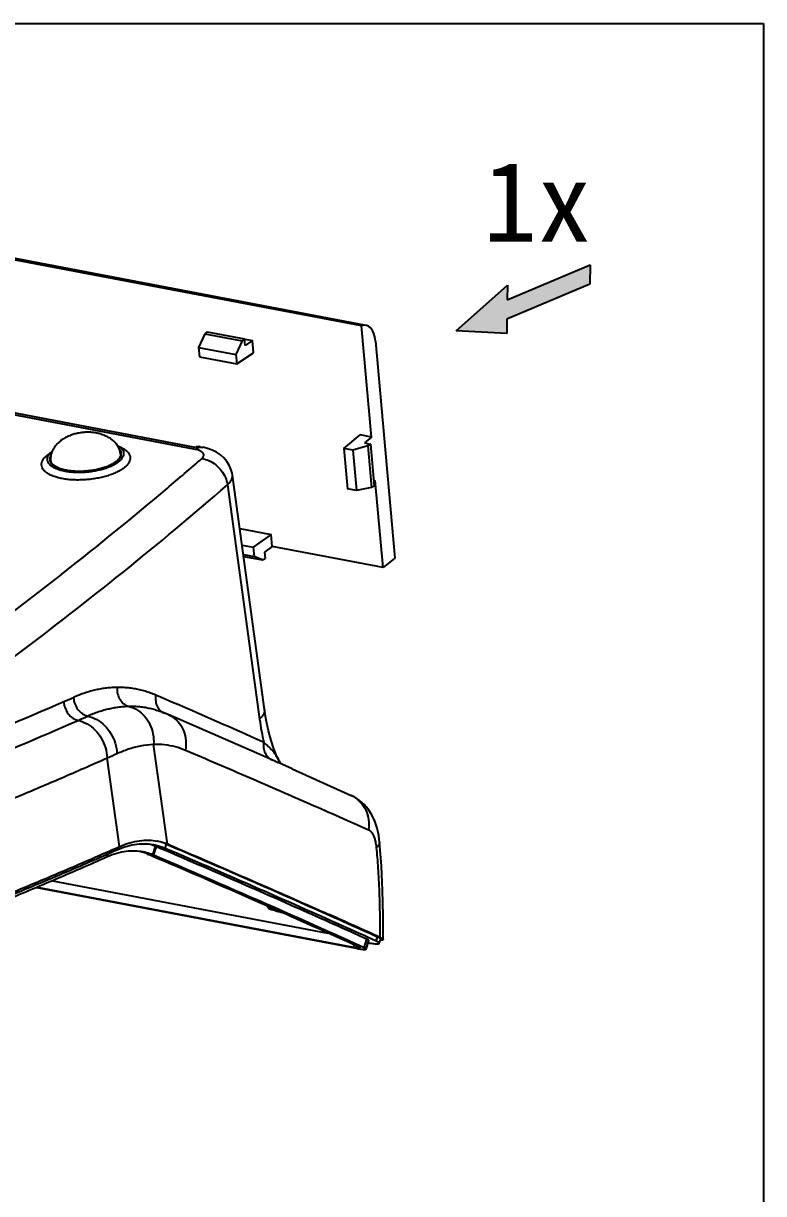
# Model space of a CAD drawing. Header units: millimetres. Extents: x -2947 to 97, y -3022 to 322.
# Drawn here: x -1244.1 to -1160.9, y -1821 to -1689.4 of the extents above; entities that cross this region are included whole.
import ezdxf
from ezdxf.enums import TextEntityAlignment as Align

# ---------------------------------------------------------------- set-up
doc = ezdxf.new("R2010")
doc.units = ezdxf.units.MM
doc.layers.get('0').update_dxf_attribs({"linetype": 'CONTINUOUS'})
doc.layers.get('Defpoints').update_dxf_attribs({"linetype": 'CONTINUOUS'})
doc.layers.add('text', color=212, linetype='CONTINUOUS', lineweight=20)
doc.styles.add('zeng', font='SIMHEI.TTF')

msp = doc.modelspace()

# ---------------------------------------------------------------- hatches: boundary and pattern name
msp.add_hatch(color=14).paths.add_polyline_path([(-1189.792164531314, -1724.261621686142), (-1189.770570693819, -1722.626021432368), (-1180.44982119782, -1718.717480422637), (-1180.421029414516, -1716.536680084281), (-1189.741778910493, -1720.445221094004), (-1189.720185072998, -1718.80962084023), (-1195.473359748339, -1723.933052052627), (-1189.792164531314, -1724.261621686142)], is_closed=False)

# ---------------------------------------------------------------- linework, layer by layer
at = {"color": 7}
for p, q in [((-1206.12425044997, -1723.403624652878), (-1277.63842715417, -1709.802608587178)), ((-1205.59448125327, -1723.333039127278), (-1277.10030680267, -1709.733611336678)), ((-1189.741778910493, -1720.445221094004), (-1180.421029414516, -1716.536680084281)), ((-1180.421029414516, -1716.536680084281), (-1180.44982119782, -1718.717480422637)), ((-1195.473359748339, -1723.933052052627), (-1189.720185072998, -1718.80962084023)), ((-1180.44982119782, -1718.717480422637), (-1189.770570693819, -1722.626021432368)), ((-1189.720185072998, -1718.80962084023), (-1189.741778910493, -1720.445221094004)), ((-1224.76554900517, -1737.272935500078), (-1296.94250377347, -1723.545868132178)), ((-1224.82635213687, -1737.052969206678), (-1296.34052884117, -1723.451953140878)), ((-1205.00382877317, -1735.894629811578), (-1206.12425044997, -1723.403624652878)), ((-1189.770570693819, -1722.626021432368), (-1189.792164531314, -1724.261621686142)), ((-1223.72439277767, -1724.276770300178), (-1224.44047950517, -1725.814178715678)), ((-1223.45935131067, -1724.058017621978), (-1223.72439277767, -1724.276770300178)), ((-1223.72439277767, -1724.276770300178), (-1219.51767650097, -1725.076830068778)), ((-1223.45935131067, -1724.058017621978), (-1219.25263503397, -1724.858077390578)), ((-1219.25263503397, -1724.858077390578), (-1219.51767650097, -1725.076830068778)), ((-1219.18756334277, -1725.583528215978), (-1219.25263503397, -1724.858077390578)), ((-1219.25059503377, -1724.880820304278), (-1218.38178403627, -1725.046056245978)), ((-1189.792164531314, -1724.261621686142), (-1195.473359748339, -1723.933052052627)), ((-1224.44047950517, -1725.814178715678), (-1220.23376322837, -1726.614238484278)), ((-1224.44047950517, -1725.814178715678), (-1224.34656823717, -1726.861147152878)), ((-1219.51767650097, -1725.076830068778), (-1220.23376322837, -1726.614238484278)), ((-1218.38178403627, -1725.046056245978), (-1219.18756334277, -1725.583528215978)), ((-1218.25970024507, -1726.407105658178), (-1218.38178403627, -1725.046056245978)), ((-1204.55879347897, -1725.108967500878), (-1202.36972500627, -1749.513766292978)), ((-1224.34656823717, -1726.861147152878), (-1220.13985196047, -1727.661206921478)), ((-1220.23376322837, -1726.614238484278), (-1220.13985196047, -1727.661206921478)), ((-1220.13985196047, -1727.661206921478), (-1218.25970024507, -1726.407105658178)), ((-1208.10573266327, -1737.188809737178), (-1206.26586095577, -1735.654608590878)), ((-1205.00382877317, -1735.894629811578), (-1206.26586095577, -1735.654608590878)), ((-1205.00382877317, -1735.894629811578), (-1205.79234521917, -1736.552144588578)), ((-1205.79234521917, -1736.552144588578), (-1205.11927061497, -1736.680154151578)), ((-1205.11927061497, -1736.680154151578), (-1205.40635854767, -1736.894713894178)), ((-1205.11927061497, -1736.680154151578), (-1204.69552123087, -1741.404318144078)), ((-1233.21372805877, -1737.796273622678), (-1233.19315727777, -1737.984895577078)), ((-1224.28000375877, -1736.985536814078), (-1223.96082631087, -1737.046240013578)), ((-1223.41767018617, -1737.177054119278), (-1223.96082963697, -1737.046257411078)), ((-1222.88583757017, -1737.366980065278), (-1223.41767018617, -1737.177054119278)), ((-1222.40948153197, -1737.603855822378), (-1222.88583757017, -1737.366980065278)), ((-1221.97701527737, -1737.892112478178), (-1222.40948153197, -1737.603855822378)), ((-1221.58893273847, -1738.234417448378), (-1221.97701527737, -1737.892112478178)), ((-1207.08515528307, -1737.382909564478), (-1208.10573266327, -1737.188809737178)), ((-1208.10573266327, -1737.188809737178), (-1207.69903459337, -1741.722877396078)), ((-1205.40635854767, -1736.894713894178), (-1207.08515528307, -1737.382909564478)), ((-1207.08515528307, -1737.382909564478), (-1206.67845721317, -1741.916977223278)), ((-1205.40635854767, -1736.894713894178), (-1204.98687199217, -1741.571353803278)), ((-1241.06450561787, -1738.500474865478), (-1241.05146670767, -1738.685674084878)), ((-1221.25610155087, -1738.624720088378), (-1221.58893273847, -1738.234417448378)), ((-1220.98770094847, -1739.052101195478), (-1221.25610155087, -1738.624720088378)), ((-1220.78876455137, -1739.503923839779), (-1220.98770094847, -1739.052101195478)), ((-1220.66074980797, -1739.965988272978), (-1220.78876455137, -1739.503923839779)), ((-1220.62599563757, -1740.171484184678), (-1220.66074980797, -1739.965988272978)), ((-1217.01019497427, -1766.521732667178), (-1220.62591847227, -1740.171746005778)), ((-1221.18916587217, -1741.265307624578), (-1217.57628972747, -1767.597995504178)), ((-1206.67845721317, -1741.916977223278), (-1207.69903459337, -1741.722877396078)), ((-1204.98687199217, -1741.571353803278), (-1206.67845721317, -1741.916977223278)), ((-1204.69552123087, -1741.404318144078), (-1204.98687199217, -1741.571353803278)), ((-1204.56729090347, -1740.761366054378), (-1204.74306104457, -1740.874321206678)), ((-1203.68747504957, -1750.569980611878), (-1204.56729090347, -1740.761366054378)), ((-1219.80323358547, -1746.167153510578), (-1216.27538241017, -1746.838102443078)), ((-1216.27538241017, -1746.838102443078), (-1218.28997629287, -1748.284519541478)), ((-1216.15329861907, -1748.199151855178), (-1216.27538241017, -1746.838102443078)), ((-1219.54545484307, -1748.045744731778), (-1218.28997629287, -1748.284519541478)), ((-1218.28997629287, -1748.284519541478), (-1218.19606502497, -1749.331487978678)), ((-1216.15329861907, -1748.199151855178), (-1217.01669599737, -1748.819044897378)), ((-1203.68747504957, -1750.569980611878), (-1216.15329861907, -1748.199151855178)), ((-1219.40045749117, -1749.102429041878), (-1218.19606502497, -1749.331487978678)), ((-1219.37245032457, -1749.306534379778), (-1217.24297506747, -1749.711531381978)), ((-1217.24297506747, -1749.711531381978), (-1218.19606502497, -1749.331487978678)), ((-1217.24297506747, -1749.711531381978), (-1216.95162430617, -1749.544495722778)), ((-1217.01669599737, -1748.819044897378), (-1216.95162430617, -1749.544495722778)), ((-1202.36972500627, -1749.513766292978), (-1203.68747504957, -1750.569980611878)), ((-1229.26785688307, -1766.584460674278), (-1229.26809337607, -1766.584390926378)), ((-1228.52976436657, -1766.827370822378), (-1229.26787266587, -1766.584456019278)), ((-1227.84191650687, -1767.100464804678), (-1228.52976436657, -1766.827370822378)), ((-1216.81625075377, -1767.731891644578), (-1217.01019238847, -1766.521742597578)), ((-1220.79335879167, -1770.161771918578), (-1227.84186516867, -1767.100485684778)), ((-1216.56556361057, -1768.922085131778), (-1216.81625075377, -1767.731891644578)), ((-1216.27701927417, -1770.002284597378), (-1216.56556361057, -1768.922085131778)), ((-1227.93483345367, -1781.649087744978), (-1229.48836751967, -1770.417496263878)), ((-1217.86885510617, -1771.446997899378), (-1220.79335879167, -1770.161771918578)), ((-1215.95994241907, -1770.964007789478), (-1216.27701927417, -1770.002284597378)), ((-1233.33628436557, -1781.934865813878), (-1234.71045053717, -1771.966994685078)), ((-1216.18198869917, -1772.193109207078), (-1217.86885510617, -1771.446997899378)), ((-1215.62514790697, -1771.800307120378), (-1215.95994241907, -1770.964007789478)), ((-1215.44650404977, -1772.187196923578), (-1215.62514790697, -1771.800307120378)), ((-1215.44676047577, -1772.186667949378), (-1215.54119409597, -1771.999891320378)), ((-1215.41518261487, -1772.248308643778), (-1215.44651855677, -1772.187165822478)), ((-1215.36148592807, -1772.339583104478), (-1215.41518261487, -1772.248308643778)), ((-1213.91980306347, -1773.197392172978), (-1215.40433100527, -1772.537324703778)), ((-1215.32275704777, -1772.397030770378), (-1215.36148592807, -1772.339583104478)), ((-1215.32280183967, -1772.397062695878), (-1215.32238121937, -1772.397653361278)), ((-1215.20356232217, -1772.543169495078), (-1215.32238121937, -1772.397653361278)), ((-1215.07298475457, -1772.665819355978), (-1215.20356232217, -1772.543169495078)), ((-1215.00884068787, -1772.713168031078), (-1215.07298475457, -1772.665819355978)), ((-1213.91980306347, -1773.197392172978), (-1207.29238998117, -1776.176031373678)), ((-1206.86512308807, -1776.397251785778), (-1207.29238998117, -1776.176031373678)), ((-1206.32850103807, -1776.762017597078), (-1206.86512308807, -1776.397251785778)), ((-1205.82816623637, -1777.212223448178), (-1206.32850103807, -1776.762017597078)), ((-1205.37378342267, -1777.748117317278), (-1205.82816623637, -1777.212223448178)), ((-1204.97468186777, -1778.368766176278), (-1205.37378342267, -1777.748117317278)), ((-1204.63744143047, -1779.075655193478), (-1204.97468186777, -1778.368766176278)), ((-1204.37080628127, -1779.861866219878), (-1204.63744143047, -1779.075655193478)), ((-1204.18454963177, -1780.693618607578), (-1204.37080628127, -1779.861866219878)), ((-1204.08381151697, -1781.462383226478), (-1204.18454963177, -1780.693618607578)), ((-1204.08381124897, -1781.462261003078), (-1204.08380024217, -1781.462382195378)), ((-1203.87914250357, -1784.107899578178), (-1204.08381124897, -1781.462261003078)), ((-1233.60852670177, -1782.338528744278), (-1233.58110428877, -1782.041341617478)), ((-1233.60361624997, -1782.336353394178), (-1233.60852670177, -1782.338528744278)), ((-1233.33628436557, -1781.934865813878), (-1233.29045173627, -1781.914555499978)), ((-1230.30324187877, -1782.729547336278), (-1229.58692444577, -1782.868426663778)), ((-1230.20242343627, -1782.771585826678), (-1229.48636740907, -1782.910662892578)), ((-1230.20242343627, -1782.771585826678), (-1230.18169530257, -1782.780450227078)), ((-1230.18169530257, -1782.780450227078), (-1230.07675963697, -1782.825315431178)), ((-1229.58698283137, -1782.868666245178), (-1229.27657637237, -1781.914673382078)), ((-1229.48636740907, -1782.910662892578), (-1229.17158754167, -1781.958712356778)), ((-1229.18518378337, -1781.952900211378), (-1228.18933324727, -1782.142297331878)), ((-1229.18518378337, -1781.952900211378), (-1229.17158754167, -1781.958712356778)), ((-1228.19503839387, -1782.139862620378), (-1228.03765192547, -1781.663882496578)), ((-1228.18933324727, -1782.142297331878), (-1228.19503839407, -1782.139862620278)), ((-1228.03765192547, -1781.663882496578), (-1227.77493892507, -1781.714901060778)), ((-1234.69504361837, -1783.101305089278), (-1234.66714250107, -1782.798927919378)), ((-1234.66957802247, -1783.090024680378), (-1234.69504361837, -1783.101305089278)), ((-1234.66957802247, -1783.090024680378), (-1234.64169206297, -1782.787859351578)), ((-1203.73979793917, -1786.875574731078), (-1203.87914250357, -1784.107899578178)), ((-1242.66630596317, -1786.538222982578), (-1206.73197487917, -1793.372440109378)), ((-1242.56480252367, -1786.495659048778), (-1207.00803210167, -1793.258069297578)), ((-1240.85529531337, -1785.778803027078), (-1209.88549462137, -1791.668834438778)), ((-1203.67372529887, -1789.675513398178), (-1203.73979793917, -1786.875574731078)), ((-1216.67216104207, -1788.722502224278), (-1216.66610056777, -1788.652498075578)), ((-1203.67984061727, -1792.397705778578), (-1203.67372529887, -1789.675513398178)), ((-1206.97818368577, -1792.972049248278), (-1207.00803144477, -1793.258069219778)), ((-1206.29076400327, -1793.302027029778), (-1206.28812393317, -1793.313120927078)), ((-1205.82036353907, -1793.311579912078), (-1205.50358821487, -1792.360506401578)), ((-1205.60580187677, -1793.442275515178), (-1205.28123229517, -1792.496009103378)), ((-1205.60196351827, -1793.465081720078), (-1205.27721491277, -1792.519709297578)), ((-1205.27721876537, -1792.519708338078), (-1205.28123229517, -1792.496009103378)), ((-1204.48089914587, -1792.559125456178), (-1204.32219704887, -1792.083731057078)), ((-1204.12089773917, -1792.815282493778), (-1203.95851921967, -1792.342598917178)), ((-1203.67984374067, -1792.397705009878), (-1203.68186138477, -1792.408871924878)), ((-1205.60206667407, -1793.465056045178), (-1205.60580187677, -1793.442275515178))]:
    msp.add_line(p, q, dxfattribs=at)
for centre, radius, start, end in [((-1239.04456113227, -1740.916110725278), 3.8372510202, 122.4130767224035, 126.0732643728027), ((-1235.19034969177, -1737.986563928878), 1.9858419219, 5.125856915900279, 5.498489989802691), ((-1239.08545489317, -1738.335947766478), 1.9859596261, 184.7527572936976, 185.1253832788059), ((-1480.27335563807, -1443.716646406878), 390.4174919973, 310.2585323834948, 311.0137111063992), ((-1450.04207628387, -1280.102189373278), 529.1834382675, 291.8390441011991, 293.4350016259016), ((-1460.54800725367, -1256.293537717778), 555.2064817901, 293.4525878503975, 293.5759961740993), ((-1227.70766341657, -1765.567160755378), 1.4873463788, 244.1531805118942, 246.8672347505028), ((-1447.36433142317, -1288.682620404778), 522.8324485561, 291.9950505740033, 293.6102684407999), ((-1371.16632348617, -1463.260508685178), 332.3500101566, 293.6277169834999, 293.8336099187005), ((-1307.73927030637, -1608.820305802878), 178.7457675612, 294.1145655333976, 294.500150972501), ((-1213.73187394807, -1771.261800666278), 1.9541182205, 202.1924247697996, 208.3542380060011), ((-1213.70979375277, -1771.250199239578), 1.9790592006, 208.3462250344007, 215.4131738249991), ((-1230.47813973437, -1787.372967912078), 6.2088354002, 66.85453275449815, 76.74179166669563), ((-1230.19697153477, -1787.344054486578), 6.127798535, 68.33617862419898, 79.23310157959808), ((-1232.49749972407, -1788.116471584178), 5.8164946474, 72.12278365690068, 75.59548852470174), ((-1232.51717794527, -1788.177643381978), 5.8807536447, 67.88471107690374, 72.12327391239786), ((-1231.76096604497, -1788.122310985378), 5.6844792315, 74.84237990789894, 79.23237422739794), ((-1232.56527059657, -1788.296694761578), 6.0091493317, 66.84572525070129, 67.88723488119612), ((-1231.80476474587, -1788.280881316178), 5.848985262, 67.71748524739961, 74.83441858389669), ((-1231.58751082817, -1787.555895419778), 6.096155087300001, 69.6627519660956, 74.6894123997974), ((-1231.60845490137, -1787.614458937178), 6.1583469977, 67.74960691079848, 69.6694040493986), ((-1231.66272881477, -1787.747510263978), 6.3020421328, 66.85037264740103, 67.75095230330065), ((-1230.30274337837, -1787.629103535178), 6.4317638531, 66.85752783869893, 68.39789470399953), ((-1736.28219888607, -2967.659078348879), 1288.4389750683, 66.21477069240231, 66.86600854470251), ((-1231.86750283077, -1788.472592641378), 6.0501929328, 66.82359479989934, 67.85594548480059), ((-1733.90089192477, -2963.602009656078), 1283.9260371472, 66.16220308020422, 66.86687521149706), ((-1670.09312248227, -2817.411166362278), 1124.2577968786, 65.64323866869914, 66.12557931999758), ((-1670.95977107467, -2820.790306750878), 1127.8595669242, 65.64374705240023, 66.15481882690007), ((-1653.64228012477, -2784.832864541778), 1089.7551567251, 65.63501138410273, 65.96357085540315)]:
    msp.add_arc(centre, radius, start, end, dxfattribs=at)
for centre, major_axis, ratio, start_param, end_param in [((-1206.14861485667, -1726.281424804678), (0.5518568425, 2.94881523), 0.5123429961, 5.2149047324, 6.61825298), ((-1224.85947912967, -1739.929102834678), (0.5868599159000001, 2.9421275511), 0.5279367592, 0.0046949076, 0.3412931212)]:
    msp.add_ellipse(centre, major_axis=major_axis, ratio=ratio, start_param=start_param, end_param=end_param, dxfattribs=at)
for points, start_tangent, end_tangent in [([(-1233.21364517667, -1737.796281510778), (-1233.23507649007, -1737.639362592678), (-1233.27387061187, -1737.465677979878), (-1233.32853080557, -1737.293734212878), (-1233.39931828537, -1737.123867632078), (-1233.48659777657, -1736.956436445378), (-1233.59080910127, -1736.791894175778), (-1233.71244994297, -1736.630798994578), (-1233.85220807297, -1736.473667026078), (-1234.01079305717, -1736.321226409778), (-1234.18829326687, -1736.174869330378), (-1234.38443943517, -1736.036117171278), (-1234.60167792867, -1735.904809795478), (-1234.84223253317, -1735.781765858178), (-1235.09743925647, -1735.672694602278), (-1235.35485161947, -1735.581896655378), (-1235.60746595327, -1735.509345883478), (-1235.85521709397, -1735.452608396078), (-1236.09913634957, -1735.409644829778), (-1236.33995888837, -1735.379040823478), (-1236.57867911947, -1735.359771322278), (-1236.81629178107, -1735.351182238078), (-1237.05381264827, -1735.352940457078), (-1237.29093613577, -1735.364915114878), (-1237.52620154047, -1735.386902817778), (-1237.75997503337, -1735.418847341878), (-1237.99261636587, -1735.460864531678), (-1238.22452170647, -1735.513261336478), (-1238.45584054307, -1735.576481651078), (-1238.68671414807, -1735.651163292978), (-1238.91870450617, -1735.738765309278), (-1239.15291292227, -1735.841207587578), (-1239.38965229727, -1735.960773677378), (-1239.62902471567, -1736.100511104978), (-1239.86394996217, -1736.259563676978)], (-0.0958190534523524, 0.9953987688336243), (-0.8077509619011276, -0.5895238617289408)), ([(-1239.86396339397, -1736.259573480878), (-1240.06377845297, -1736.415797381378), (-1240.24834138437, -1736.581704179078), (-1240.41256572067, -1736.751995632278), (-1240.55700474147, -1736.925578452678), (-1240.68226899997, -1737.101517678178), (-1240.78898163767, -1737.279007566478), (-1240.82701248007, -1737.351072313778)], (-0.8077488869206545, -0.5895267048051716), (-0.4523212684165905, -0.8918550723845253)), ([(-1232.89057590487, -1739.414715604478), (-1233.27529553427, -1739.662384835278), (-1233.72541058597, -1739.892127132378), (-1234.23321946667, -1740.100011541378), (-1234.79003342557, -1740.282481102478), (-1235.38632522157, -1740.436413710878), (-1236.01189213647, -1740.559175536878), (-1236.65603054717, -1740.648666091778), (-1237.30771906677, -1740.703354167178), (-1237.95580712397, -1740.722304035078), (-1238.58920575257, -1740.705191457878), (-1239.19707732627, -1740.652309236678), (-1239.76902099397, -1740.564562200778), (-1240.29525064097, -1740.443451726378), (-1240.76676233207, -1740.291050047278), (-1241.17548837157, -1740.109964798378), (-1241.51443534347, -1739.903294398578), (-1241.77780377127, -1739.674575035778), (-1241.96108734807, -1739.427720161478), (-1242.06115004107, -1739.166953531178), (-1242.07627974987, -1738.896736934278), (-1242.00621760097, -1738.621693851478), (-1241.85216237707, -1738.346530346278), (-1241.61675000587, -1738.075954542578), (-1241.30400845827, -1737.814596067378)], (-0.8077525918690895, -0.5895216283808152), (0.8077525918690895, 0.5895216283808152)), ([(-1241.38559614807, -1738.123946935378), (-1241.37976189837, -1738.107565741778), (-1241.24962347417, -1737.860458587778)], (0.3266482760308516, 0.9451459695550062), (0.5659980881955136, 0.8244065527147534)), ([(-1241.24962347417, -1737.860458587778), (-1241.04304409637, -1737.617265369378), (-1240.89455622997, -1737.483793958178)], (0.565998088386989, 0.8244065525832958), (0.7712455558545199, 0.636537738531387)), ([(-1241.13010085697, -1738.427900598278), (-1241.13072837407, -1738.420472488178), (-1241.10556802067, -1738.170730693378), (-1241.05792438757, -1738.040656492778)], (-0.08980944770321192, 0.9959589665760552), (0.4155857160240976, 0.9095540185369629)), ([(-1240.82701248007, -1737.351072313778), (-1240.87777957647, -1737.457408868578), (-1240.94925509627, -1737.636189425978), (-1241.00390415627, -1737.814771253678), (-1241.04220200507, -1737.992674444778), (-1241.06458339457, -1738.169534133178), (-1241.07141125587, -1738.345001923478), (-1241.06458582937, -1738.500496766978)], (-0.4523212683827743, -0.8918550724016756), (0.08285662371743217, -0.9965614782371169)), ([(-1233.16209104287, -1737.713234835478), (-1233.16146352587, -1737.720662945578), (-1233.18662387917, -1737.970404740478), (-1233.30023229567, -1738.222384010678), (-1233.49975095117, -1738.470971955678), (-1233.78072292857, -1738.710615531778)], (0.08980944782228326, -0.9959589665653181), (-0.8077525918832783, -0.5895216283613742)), ([(-1233.56305469637, -1736.825416960578), (-1233.44160157157, -1736.898204097478), (-1233.18265480037, -1737.097360697378), (-1232.99753943857, -1737.314646302678), (-1232.96479269317, -1737.368618964078)], (0.8723657084682404, -0.4888538336647317), (0.4900662557116809, -0.8716851868723784)), ([(-1232.96479269317, -1737.368618964078), (-1232.88970383517, -1737.546013293678), (-1232.86115676357, -1737.787151741178), (-1232.91243000157, -1738.033569691978), (-1233.04256842567, -1738.280676845978), (-1233.24914780347, -1738.523870064478), (-1233.52831995197, -1738.758619117878)], (0.4900662556941658, -0.8716851868822254), (-0.807752591861736, -0.589521628390891)), ([(-1233.33584315817, -1736.974271206178), (-1233.01909599157, -1737.119346873478), (-1232.68014901957, -1737.326017273278), (-1232.41678059177, -1737.554736636178), (-1232.23349701497, -1737.801591510378), (-1232.13343432197, -1738.062358140678), (-1232.11830461317, -1738.332574737678), (-1232.18836676217, -1738.607617820478), (-1232.34242198597, -1738.882781325578), (-1232.57783435717, -1739.153357129278), (-1232.89057590487, -1739.414715604478)], (0.926983434641822, -0.3751022685877161), (-0.8077525918726698, -0.5895216283759095)), ([(-1233.21270051157, -1737.809163285978), (-1233.21931328627, -1737.984347983578), (-1233.30498260137, -1738.234565399478)], (0.08729436748145007, -0.996182560279999), (-0.4594739087774013, -0.8881912672126518)), ([(-1233.30264707687, -1737.344110075778), (-1233.22531327647, -1737.478737445178), (-1233.16209104287, -1737.713234835478)], (0.571741535420265, -0.8204337978626172), (0.08980944788654961, -0.995958966559523)), ([(-1224.76554900517, -1737.272935500078), (-1224.25824010847, -1737.044550817578), (-1223.96140506267, -1737.048304287178)], (0.8077525918560269, 0.5895216283987136), (0.9834749272540253, -0.1810443798152534)), ([(-1224.06593092727, -1738.307164890578), (-1223.91120282187, -1738.132592758778), (-1223.84219878667, -1737.953635963878), (-1223.86293347197, -1737.779084803879), (-1223.97262129277, -1737.616802447678), (-1224.16635756387, -1737.474178462078), (-1224.43524788017, -1737.357717188678), (-1224.76554900517, -1737.272935500078)], (0.7544469738633746, 0.6563610009959431), (-0.9823698679112, 0.1869477002269121)), ([(-1233.52831995197, -1738.758619117878), (-1233.87488442217, -1738.980551075478), (-1234.28238537377, -1739.185531764978), (-1234.74323183507, -1739.369742783778), (-1235.24883910837, -1739.529752629278), (-1235.78978868697, -1739.662580620678), (-1236.35600370357, -1739.765752423978), (-1236.93693664387, -1739.837346143478), (-1237.52176582627, -1739.876028123878), (-1238.09959698967, -1739.881077792878), (-1238.65966623277, -1739.852401084778), (-1239.19154052527, -1739.790532192378), (-1239.68531205557, -1739.696623616178), (-1240.13178279407, -1739.572424695178), (-1240.52263583587, -1739.420249020278), (-1240.85059032827, -1739.242931336378), (-1241.10953709957, -1739.043774736378), (-1241.29465246137, -1738.826489131078), (-1241.40248806467, -1738.595122140078), (-1241.43103513637, -1738.353983692678), (-1241.38559614807, -1738.123946935378)], (-0.8077525918659372, -0.5895216283851347), (0.3266482761230754, 0.945145969523133)), ([(-1233.78072292857, -1738.710615531778), (-1234.13687177807, -1738.935961497278), (-1234.56024172307, -1739.141975995678), (-1235.04137537847, -1739.324057003678), (-1235.56952501347, -1739.478137132278), (-1236.13289263797, -1739.600774486078), (-1236.71889355017, -1739.689229549278), (-1237.31443745807, -1739.741526381878), (-1237.90622089487, -1739.756496759078), (-1238.48102439647, -1739.733806267378), (-1239.02600780257, -1739.673961774878), (-1239.52899708417, -1739.578300108678), (-1239.97875629217, -1739.448958192278), (-1240.36523854897, -1739.288825310478), (-1240.67981047947, -1739.101478566978), (-1240.91544506677, -1738.891102978778), (-1241.06687862337, -1738.662397988578), (-1241.13010085697, -1738.427900598278)], (-0.8077525918708125, -0.5895216283784545), (-0.08980944785338699, 0.9959589665625135)), ([(-1241.06322278917, -1738.513342572778), (-1241.04825607577, -1738.607635780278), (-1240.93456148847, -1738.862968856178)], (0.08730551572829606, -0.9961815833086939), (0.5551270192194516, -0.8317655874899651)), ([(-1224.06593092727, -1738.307164890578), (-1223.26257484017, -1738.545460431278), (-1222.51040190127, -1739.010916901878), (-1221.87824984507, -1739.660943076578), (-1221.42397736667, -1740.436053044878), (-1221.18916587607, -1741.265307627878)], (0.989836662420566, -0.1422089368785044), (0.1383645092038965, -0.9903813722969375)), ([(-1221.18916587217, -1741.265307624578), (-1220.80042690357, -1740.832865452278), (-1220.62719879367, -1740.397942890378), (-1220.62744076627, -1740.171963311778)], (0.7566568517072396, 0.6538122121561271), (-0.134569163538198, 0.9909042033540021)), ([(-1288.08957569427, -1784.768676923878), (-1271.17736506847, -1773.945604588278), (-1255.29231249817, -1762.953623179078), (-1239.59111668967, -1751.139604626178), (-1227.97088024607, -1741.658383947178)], (0.8514055082466235, 0.5245080176005976), (0.7631134084702212, 0.6462645942746371)), ([(-1268.99170997277, -1777.381790278678), (-1256.78548461177, -1769.035712956278), (-1244.84284605507, -1760.349452901578), (-1232.95665476917, -1751.108731651578), (-1221.18916587217, -1741.265307624578)], (0.8331824244851396, 0.5529982346527561), (0.7545293355913171, 0.6562663192120449)), ([(-1233.58816123557, -1764.041087861878), (-1234.17424419847, -1764.064037917078), (-1234.76790346287, -1764.118932019178), (-1235.36904857497, -1764.206380046578), (-1235.97760366137, -1764.327061583778), (-1236.59351074187, -1764.481682556378), (-1237.21672981827, -1764.671013364778), (-1237.84719146857, -1764.895877873178), (-1238.48479600487, -1765.157142329878)], (-0.9999243656633232, -0.01229890047120089), (-0.9165358862022513, -0.3999524588041106)), ([(-1233.58816126447, -1764.041087858678), (-1233.53313865797, -1764.757580901278), (-1233.26353067977, -1765.406253119378), (-1232.81419019147, -1765.903249327278), (-1232.24320444627, -1766.184321807978)], (-0.0790406299254179, -0.9968713953268963), (0.9677159867525578, -0.2520431887267008)), ([(-1229.23554338027, -1764.911462711878), (-1229.83768370007, -1764.674054045378), (-1230.44658367467, -1764.474366927278), (-1231.06209230737, -1764.312337157078), (-1231.68409621567, -1764.187936900378), (-1232.31251528907, -1764.101193434478), (-1232.94724520347, -1764.052196400078), (-1233.58816123557, -1764.041087861878)], (-0.9192975753985034, 0.393563168838794), (-0.9999246115842786, -0.01227889034194005)), ([(-1239.58134233287, -1765.634259164878), (-1239.44077719727, -1766.349387475578), (-1239.08861184437, -1766.995173003778), (-1238.57266759617, -1767.483923085978), (-1237.96300567777, -1767.749269253978)], (0.03594306292868307, -0.9993538393518607), (0.9765443267828102, -0.215316459724536)), ([(-1238.48479600487, -1765.157142329878), (-1238.34440296877, -1765.870272224978), (-1237.99310819327, -1766.514384564678), (-1237.47836000767, -1767.002481109478), (-1236.86968388617, -1767.268636189378)], (0.03637578062491045, -0.999338182290624), (0.9759690242466684, -0.2179093015706443)), ([(-1229.23554340997, -1764.911462708678), (-1229.25297831797, -1765.593336182078), (-1229.05781566867, -1766.214379416278), (-1228.67385488227, -1766.698858418978), (-1228.35609683957, -1766.905717196678)], (-0.1799116291071892, -0.9836827769723313), (0.8999831818220597, -0.4359246178382697)), ([(-1217.10167789537, -1770.217712794878), (-1221.07800545817, -1768.453262952678), (-1225.12261020737, -1766.684615472978), (-1229.23554338027, -1764.911462711878)], (-0.9129165169434078, 0.4081463378396487), (-0.9192933773886027, 0.393572974541515)), ([(-1232.24320708117, -1766.184321817878), (-1232.79444286837, -1766.209451167578), (-1233.35358835757, -1766.264803025678), (-1233.92053160317, -1766.350974555278), (-1234.49517563297, -1766.468628911578), (-1235.07747486477, -1766.618454398678), (-1235.66736715167, -1766.801191582278), (-1236.26479886267, -1767.017640204778), (-1236.86968487277, -1767.268637153978)], (-0.9998263913459746, -0.01863295918758334), (-0.9148731237601581, -0.4037414611125921)), ([(-1229.26809335217, -1766.584390845078), (-1229.28812172797, -1766.578507104878), (-1229.86737166527, -1766.427828364578), (-1230.45259170737, -1766.313022613478), (-1231.04369378387, -1766.234110591978), (-1231.64060315527, -1766.191167200978), (-1232.24320692657, -1766.184321867678)], (-0.9591598515023113, 0.2828645952855605), (-0.9998267352531299, -0.01861449631517108)), ([(-1232.24320692657, -1766.184321867678), (-1231.30505899437, -1766.590772876578), (-1230.50372092517, -1767.282481614378), (-1229.90466565737, -1768.202992441878), (-1229.55676480947, -1769.277209025778), (-1229.48840053327, -1770.417495540078)], (0.9689046663162296, -0.2474343298546823), (-0.06570089079074931, -0.9978393622970093)), ([(-1217.01273158107, -1766.522025103378), (-1217.09059215087, -1766.997319182478), (-1217.57629178967, -1767.597995317678)], (0.1105758463187357, -0.993867688483178), (-0.7582845621427052, -0.6519237093525942)), ([(-1237.96300567097, -1767.749269253578), (-1236.97378976917, -1768.132242091578), (-1236.08475264487, -1768.814707092678), (-1235.37335148627, -1769.737212380378), (-1234.90155570507, -1770.819399482978), (-1234.71046293847, -1771.967000212878)], (0.9771801210720079, -0.212412360708354), (0.0375011600006796, -0.9992965841023391)), ([(-1236.86968487277, -1767.268637153978), (-1235.87976269117, -1767.651575453478), (-1234.99047018777, -1768.331882653078), (-1234.27883298917, -1769.250667021978), (-1233.80644132997, -1770.328410354778), (-1233.61417941387, -1771.471836992978)], (0.9769978301753283, -0.2132492434516484), (0.03891054658999402, -0.9992426979288205)), ([(-1227.84194273887, -1767.100665417078), (-1227.28420717727, -1767.413918187278), (-1226.58392888777, -1768.096531529078), (-1226.10042265687, -1768.983471053178), (-1225.87058561747, -1770.007052987878), (-1225.91195700097, -1771.089166160878)], (0.9181394803645463, -0.3962573590432372), (-0.161750297245314, -0.9868317188563877)), ([(-1217.57628972747, -1767.597995504178), (-1217.35714411177, -1768.972493938978), (-1217.10167789537, -1770.217712794878)], (0.1359341523922911, -0.9907178741767958), (0.2230095889362101, -0.974816251014776)), ([(-1233.61417944967, -1771.471836988978), (-1232.33260272687, -1770.965040491178), (-1230.95993246817, -1770.598148917578), (-1229.48836751967, -1770.417496263878)], (0.9099491014565279, 0.4147199449730596), (0.9989998383212955, 0.04471379019972859)), ([(-1229.48836743657, -1770.417496864778), (-1228.25966913367, -1770.466099311078), (-1227.06741564767, -1770.691489726378), (-1225.91195699797, -1771.089166161178)], (0.9994409670921341, 0.03343281767873761), (0.9204697334266104, -0.3908138557491849)), ([(-1217.10167514477, -1770.217714023378), (-1217.11612810407, -1770.834399566278), (-1216.95425186697, -1771.405420487278), (-1216.63217520277, -1771.873882305078), (-1216.18198867777, -1772.193109160478)], (-0.1650792484178618, -0.9862803058673503), (0.906752566664779, -0.4216631153501993)), ([(-1215.54119409597, -1771.999891320378), (-1215.77977636597, -1771.599556521178), (-1216.05631218557, -1771.236743789478), (-1216.37471032607, -1770.890184134678), (-1216.72685006667, -1770.550816299378), (-1217.10167773787, -1770.217711426278)], (-0.4660335134429858, 0.8847670678477958), (-0.7582247568342859, 0.651993265397418)), ([(-1280.11265525407, -1789.783948365078), (-1273.12822695487, -1787.312312728078), (-1266.61450208957, -1784.928392788378), (-1260.53373979307, -1782.629860991978), (-1254.87302256747, -1780.422708350778), (-1249.63086355317, -1778.317229431178), (-1244.73506967417, -1776.294219584678), (-1239.87516629647, -1774.228676995878), (-1234.71045053717, -1771.966994685078)], (0.9444850016347339, 0.3285545338098935), (0.9136771216482654, 0.4064407919691878)), ([(-1225.91195699797, -1771.089166161178), (-1218.70191404457, -1774.175597486278), (-1211.84723807957, -1777.159386962378), (-1205.33627952167, -1780.042642460978)], (0.9204652802078663, -0.3908243440880492), (0.9130294857254394, -0.4078935623369652)), ([(-1215.40432626917, -1772.537314031578), (-1215.71625716697, -1772.399310506578), (-1216.18198869917, -1772.193109207078)], (-0.9140364087662091, 0.4056321528796401), (-0.9140976389750105, 0.4054941509076443)), ([(-1207.29247595087, -1776.176220937978), (-1207.02244335517, -1776.314511329078), (-1206.21811250807, -1776.968426890478), (-1205.64076487267, -1777.859435090678), (-1205.33843594867, -1778.913403781678), (-1205.33627959277, -1780.042642456478)], (0.9107206761927935, -0.4130228201382353), (-0.1310329310083314, -0.9913780161933013)), ([(-1205.33627952167, -1780.042642460978), (-1205.11461686647, -1780.194845744178), (-1204.92583905377, -1780.424376726178), (-1204.76541137117, -1780.721857527478), (-1204.63170203147, -1781.086562755078), (-1204.52637360167, -1781.523151628178), (-1204.45438593557, -1782.046282155378)], (0.9129069122410577, -0.408167820366204), (0.0904120186072266, -0.9959044466671321)), ([(-1233.29045173637, -1781.914555499978), (-1232.17636081857, -1781.505814756578), (-1231.07450706087, -1781.273138126978), (-1229.99629450787, -1781.219486972778), (-1229.05221429667, -1781.324133743578)], (0.914181937180006, 0.4053040657750814), (0.9824139959885793, -0.1867156674887031)), ([(-1204.09158325307, -1781.462866182078), (-1204.12629394457, -1781.682468861878), (-1204.45438592757, -1782.046282155878)], (0.06206513494498913, -0.9980721011150749), (-0.8016050619020676, -0.5978539326064372)), ([(-1233.60852670177, -1782.338528744278), (-1239.67604295097, -1784.977332622078), (-1245.89906786417, -1787.587053759278), (-1252.27600286087, -1790.167021638178), (-1258.80521941347, -1792.716575200278), (-1265.48511355487, -1795.235082824478), (-1272.31429005387, -1797.722005018178), (-1279.29140671877, -1800.176825567378), (-1286.41511213717, -1802.599026930078)], (-0.9143073842407856, -0.4050209959036349), (-0.9484113362678451, -0.3170424849111558)), ([(-1286.10638784087, -1802.184503691178), (-1278.98991576777, -1799.764090383078), (-1272.01864517697, -1797.310748492278), (-1265.19436350917, -1794.825117322578), (-1258.51880324757, -1792.307836764878), (-1251.99364626387, -1789.759547739078), (-1245.62048068427, -1787.180873299778), (-1239.40085201367, -1784.572435933078), (-1233.33628436557, -1781.934865813878)], (0.9483827850539985, 0.3171278811666066), (0.9143072642001819, 0.4050212668870349)), ([(-1230.69895607167, -1782.537918542978), (-1231.54301694697, -1782.441227473778), (-1232.56569598507, -1782.486108401878), (-1233.61096946147, -1782.702963060078), (-1234.67054375397, -1783.089755070378)], (-0.982393316910924, 0.1868244386817555), (-0.9143831640367214, -0.4048498849279747)), ([(-1229.44426118707, -1781.758528475978), (-1230.27348988947, -1781.659708019178), (-1231.36184662407, -1781.699414778678), (-1232.47555461057, -1781.925707410978), (-1233.60361624997, -1782.336353394178)], (-0.982416399202296, 0.1867030224136583), (-0.9143033823481861, -0.4050300297838009)), ([(-1228.19503839407, -1782.139862620278), (-1229.21446110327, -1781.806896185378), (-1229.44426118707, -1781.758528475978)], (-0.9199390084499778, 0.3920615012113174), (-0.9824163991976282, 0.1867030224382202)), ([(-1205.50358460917, -1792.360508045378), (-1213.11109033017, -1788.950410837578), (-1221.00123823717, -1785.482771666478), (-1229.17158754167, -1781.958712356778)], (-0.9109355164329007, 0.4125487666944653), (-0.9195203321789165, 0.3930424388149137)), ([(-1204.48089880167, -1792.559125621878), (-1212.10192863437, -1789.143987537878), (-1220.00542982247, -1785.671391912378), (-1228.18933324727, -1782.142297331878)], (-0.9109848824802977, 0.4124397457718621), (-0.9195508091864026, 0.3929711303959011)), ([(-1228.03765192547, -1781.663882496578), (-1219.85347119147, -1785.193051454978), (-1211.94712376347, -1788.666859729478), (-1204.32221954987, -1792.083720868678)], (0.9195525442335851, -0.3929670703679131), (0.9109847545660117, -0.4124400283050897)), ([(-1227.77493892507, -1781.714901060778), (-1219.59037133527, -1785.245497583478), (-1211.68669505517, -1788.719453075478), (-1209.76604217197, -1789.574010278378)], (0.9195035643263471, -0.3930816647862674), (0.9132721072365029, -0.4073500437508231)), ([(-1204.45438593557, -1782.046282155378), (-1204.35931011567, -1783.170326224278), (-1204.27457333047, -1784.342715712478), (-1204.19751511077, -1785.641409288178), (-1204.13277653627, -1787.068414850878), (-1204.08557822557, -1788.620806485078), (-1204.06127655937, -1790.302941436178), (-1204.06611546077, -1792.135743683678)], (0.0903338869485246, -0.9959115366681778), (-0.01148103483932034, -0.9999340907474943)), ([(-1234.69504361837, -1783.101305089278), (-1240.75610533557, -1785.737209208478), (-1246.97249085237, -1788.343956558678), (-1253.34261087477, -1790.920858395278), (-1259.86491992797, -1793.467368086778), (-1266.53757752697, -1795.982812278578), (-1273.35887848137, -1798.466499736978), (-1280.32746571207, -1800.917860402978), (-1287.44151208507, -1803.336269473478)], (-0.9143123261901802, -0.4050098396047948), (-0.9484307828677407, -0.3169843057769336)), ([(-1216.67158398947, -1788.722609535178), (-1216.67228351777, -1788.732409926978), (-1216.63263161737, -1788.805423711678), (-1216.52291706787, -1788.884120882778), (-1216.34537334107, -1788.966899392978), (-1216.10361471527, -1789.052074110378), (-1215.80256269887, -1789.137911123278), (-1215.44834584277, -1789.222663037878), (-1215.29963052187, -1789.254564181078)], (-0.149066426740656, -0.9888271843040991), (0.9789676231537963, -0.2040156680664668)), ([(-1216.64263745907, -1788.655380867378), (-1215.06846006927, -1789.350783681278)], (0.9150142702454357, -0.4034214734582342), (0.914427032482769, -0.4047507903201139)), ([(-1206.28961767927, -1793.312813387678), (-1206.29503328427, -1793.324234961878), (-1206.33608767147, -1793.336844400478), (-1206.41223873527, -1793.339599972578), (-1206.52163192237, -1793.332602510778), (-1206.65986685107, -1793.316270199978), (-1206.82402288437, -1793.291069435778), (-1207.00803210167, -1793.258069297578)], (-0.2016550941547832, -0.9794565957720768), (-0.9823908752274783, 0.1868372775165316)), ([(-1206.43002908187, -1793.217761940678), (-1206.36316857557, -1793.250445355878), (-1206.31648125957, -1793.278703718978), (-1206.29076400327, -1793.302027029778)], (0.9109355164251051, -0.4125487667116787), (0.5911358374730871, -0.806572018889195)), ([(-1205.28123229517, -1792.496009103378), (-1205.32158004647, -1792.458556678478), (-1205.39599458517, -1792.413162316778), (-1205.50358460917, -1792.360508045378)], (-0.5719324195803135, 0.8203007420653772), (-0.9109355165281234, 0.4125487664842074)), ([(-1205.36057100067, -1792.762785641978), (-1205.16593473667, -1792.793500695278), (-1204.87910415497, -1792.833068350878), (-1204.63282501667, -1792.859167590878), (-1204.43038619127, -1792.871393598278), (-1204.27611917697, -1792.869163080378), (-1204.17284945717, -1792.852427798378), (-1204.12355099357, -1792.821118979578), (-1204.12175570067, -1792.815113302978)], (0.9867557574298237, -0.1622130548972402), (0.1933672634069697, 0.9811264451855835)), ([(-1204.12175570067, -1792.815113302978), (-1204.12904391487, -1792.775667659778), (-1204.19045076997, -1792.716468123778), (-1204.30785282067, -1792.644003897778), (-1204.48089880167, -1792.559125621878)], (0.1933672634220284, 0.9811264451826155), (-0.9109848824532424, 0.4124397458316211)), ([(-1204.32221954947, -1792.083720867878), (-1204.21999087987, -1792.131974277678), (-1204.13452582577, -1792.176547695178), (-1204.06540391487, -1792.217599958378), (-1204.01297999137, -1792.254856837578), (-1203.97767551187, -1792.288011083878), (-1203.96644812247, -1792.303030948278), (-1203.95948533487, -1792.317015638278), (-1203.95677016637, -1792.329963254878), (-1203.95827359907, -1792.341855308578), (-1203.95852171027, -1792.342598472678)], (0.9109523639268883, -0.4125115642694321), (-0.3287022059557649, -0.9444336185247822)), ([(-1204.06611488657, -1792.135743936178), (-1203.92138300407, -1792.205229852678), (-1203.80865165577, -1792.268228464478), (-1203.73041720767, -1792.323619133478), (-1203.68793321847, -1792.370713829078), (-1203.68005828067, -1792.397707142678)], (0.9109211751920885, -0.4125804316574701), (0.009941042105961653, -0.9999505866200827)), ([(-1203.74129355117, -1792.443348218078), (-1203.85970246017, -1792.460862873178), (-1203.99955850077, -1792.463092956978)], (-0.963474529161951, -0.2677999844215023), (-0.9998149377521365, 0.01923772979567743)), ([(-1203.68186138477, -1792.408871924878), (-1203.74129355117, -1792.443348218078)], (-0.5453789849434181, -0.8381895744890215), (-0.9634745291769303, -0.2677999843676103)), ([(-1206.73197487917, -1793.372440109378), (-1206.43889253387, -1793.424995700578), (-1206.18009138107, -1793.464697129378), (-1205.96352182347, -1793.490251344278), (-1205.79287908147, -1793.501159111578), (-1205.67449820517, -1793.496857628178), (-1205.61115321327, -1793.477145669178), (-1205.60464163747, -1793.464261372278)], (0.9823908752497761, -0.1868372773992891), (0.2948913573339812, 0.9555307882897978)), ([(-1205.60580187677, -1793.442275515178), (-1205.64471635917, -1793.406192554678), (-1205.71651781127, -1793.362399980178), (-1205.82036303677, -1793.311580064778)], (-0.5731585973565689, 0.8194444595433241), (-0.9109355164250391, 0.4125487667118245))]:
    msp.add_spline(points, degree=3, dxfattribs=dict(at, start_tangent=start_tangent, end_tangent=end_tangent))
at = {"layer": 'Defpoints'}
for p, q in [((-1417.609958033474, -1689.383425708724), (-1160.918681352979, -1689.383425708724)), ((-1160.918681352979, -1689.383425708724), (-1160.918681352979, -2056.461755056242))]:
    msp.add_line(p, q, dxfattribs=at)

# ---------------------------------------------------------------- texts
at = {"layer": 'text', "style": 'zeng'}
msp.add_text('1x', height=9, dxfattribs=at).set_placement((-1186.36192230915, -1709.434718664877), align=Align.MIDDLE)

doc.saveas('drawing.dxf')
